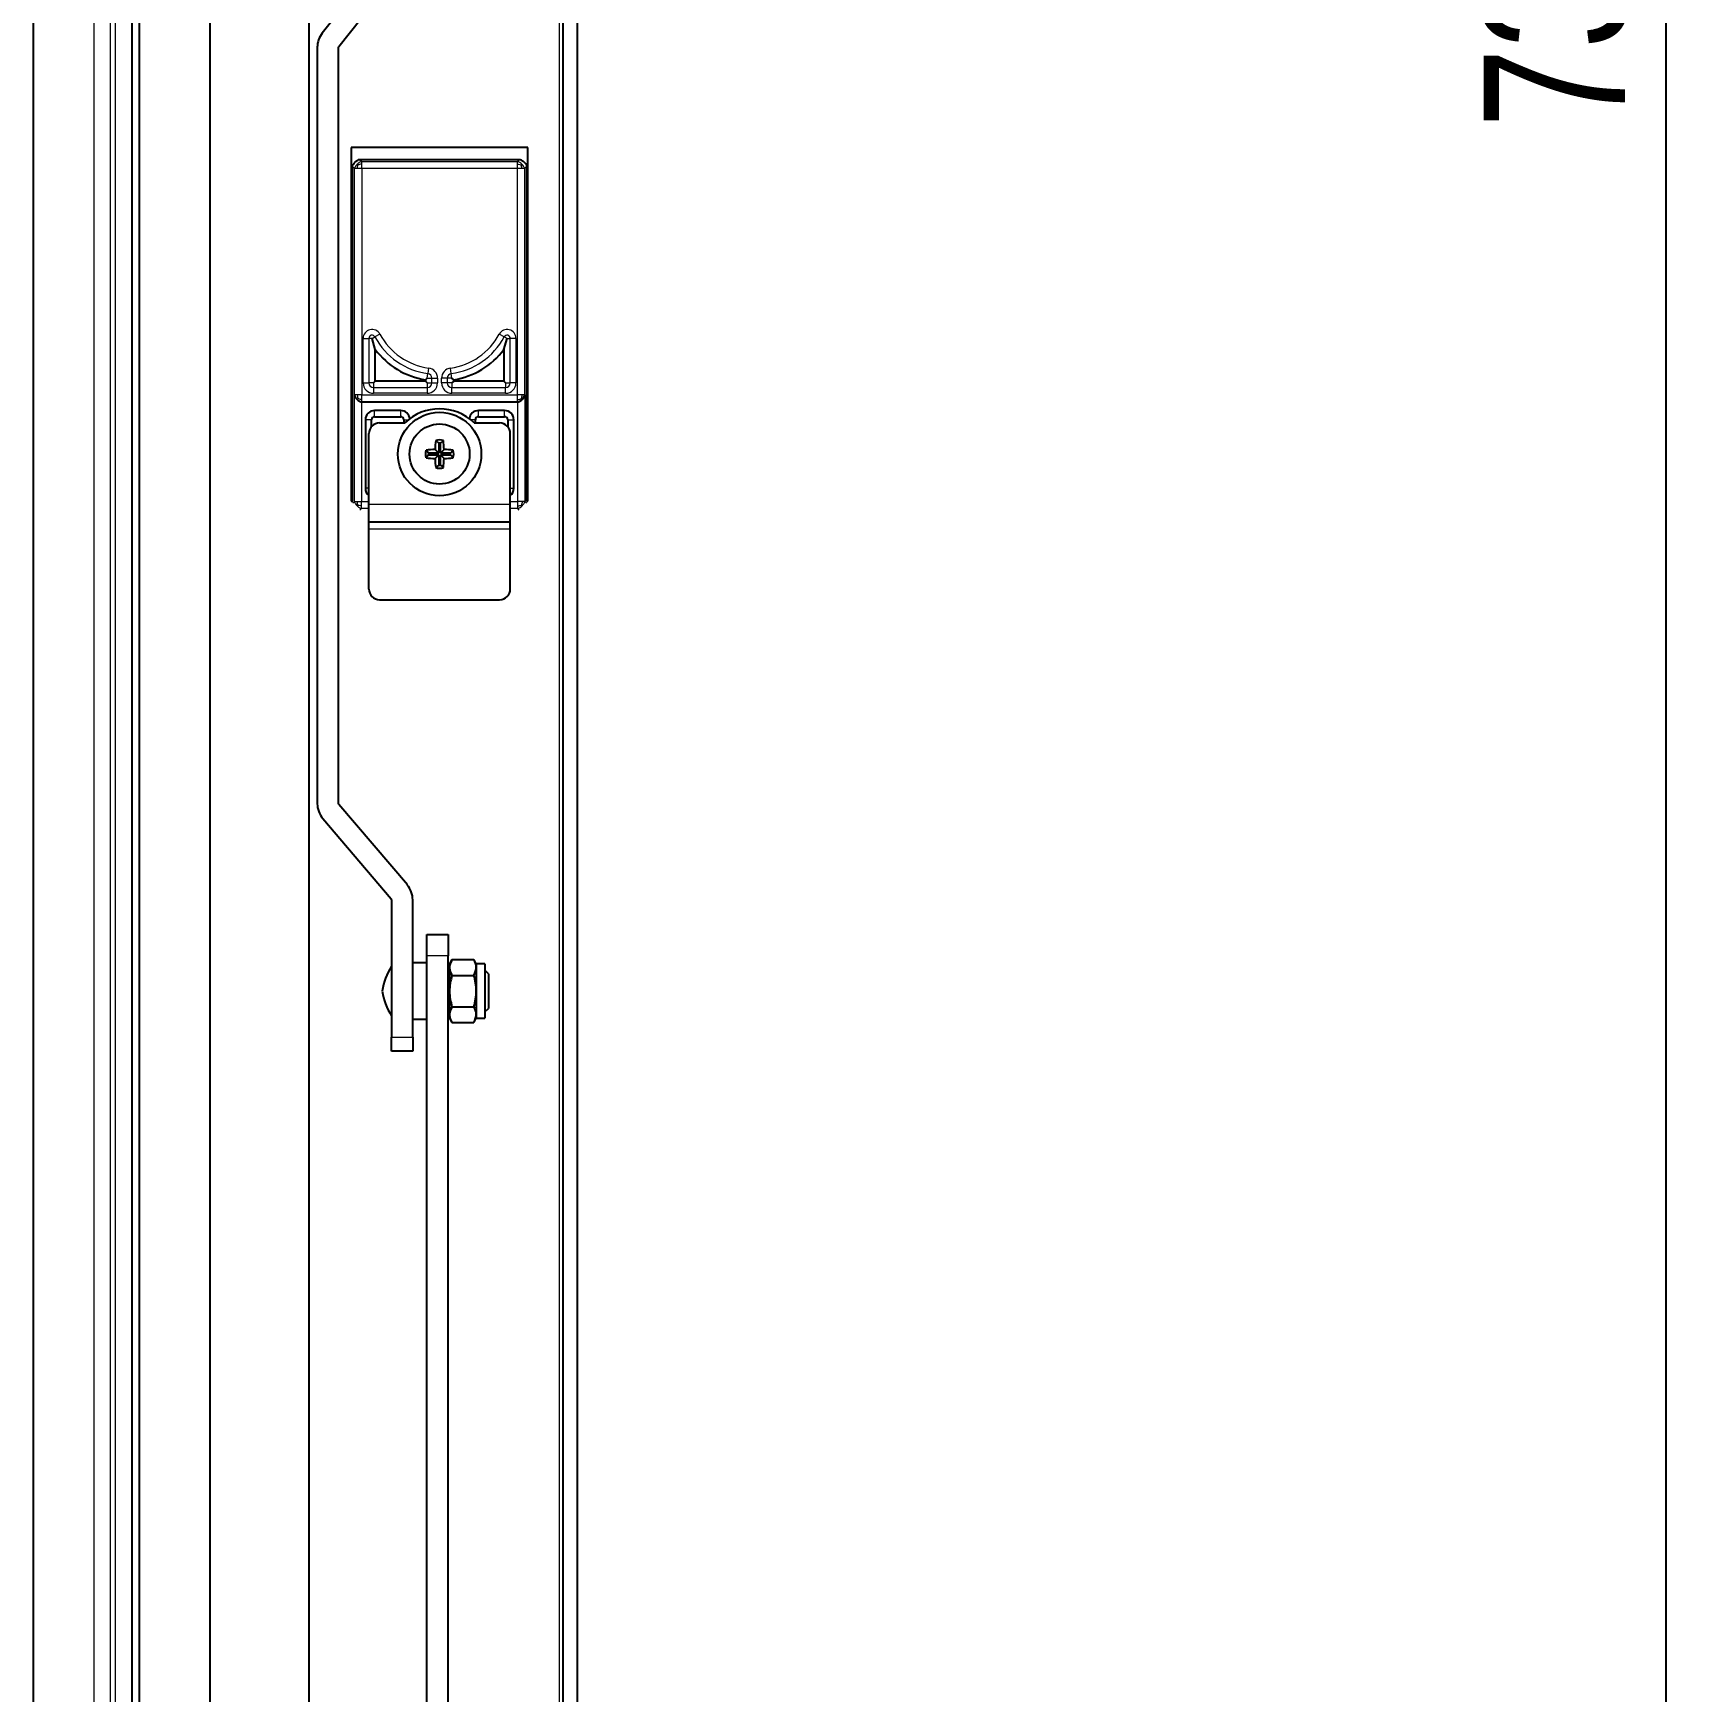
# Model space of a CAD drawing. Header units: millimetres. Extents: x -774 to 1984, y -501 to 869.
# Drawn here: x 1751.3 to 1983.8, y -28.7 to 205.9 of the extents above; entities that cross this region are included whole.
import ezdxf

# ---------------------------------------------------------------- set-up
doc = ezdxf.new("R2010")
doc.units = ezdxf.units.MM
doc.layers.add('FORMAT', color=7, linetype='Continuous')
doc.styles.add('SLDTEXTSTYLE0', font='TXT', dxfattribs={"width": 0.75})
doc.dimstyles.new('SLDDIMSTYLE0', dxfattribs={"dimtxt": 20, "dimasz": 10, "dimexe": 0, "dimexo": 0.0625, "dimgap": 5, "dimtad": 2, "dimdec": 1, "dimrnd": 1e-09, "dimzin": 12, "dimdsep": 46, "dimtxsty": 'SLDTEXTSTYLE0', "dimsah": 1, "dimcen": 0.09, "dimadec": 0, "dimazin": 3, "dimtfac": 1, "dimtofl": 0, "dimtmove": 0, "dimatfit": 3, "dimfxl": 0, "dimfrac": 2, "dimtolj": 1, "dimtzin": 12, "dimarcsym": 0})

# ---------------------------------------------------------------- blocks, each defined once
blk = doc.blocks.new('_D_8')
at = {"layer": 'FORMAT'}
for p, q in [((1820.31, 580.73), (1983.31, 580.73)), ((1982.31, 580.73), (1982.31, -151.27)), ((1820.31, -151.27), (1983.31, -151.27))]:
    blk.add_line(p, q, dxfattribs=at)
for points in [[(1982.31, 580.73), (1980.77, 570.73), (1983.85, 570.73)], [(1982.31, -151.27), (1983.85, -141.27), (1980.77, -141.27)]]:
    blk.add_solid(points, dxfattribs=at)
at = {"layer": 'FORMAT', "insert": (1956.53, 192.56), "char_height": 20, "attachment_point": 1, "rotation": 90, "style": 'SLDTEXTSTYLE0'}
blk.add_mtext('732', dxfattribs=at)

msp = doc.modelspace()

# ---------------------------------------------------------------- linework, layer by layer
at = {"color": 7, "linetype": 'Continuous', "lineweight": 25}
for p, q in [((1826.3, -262.77), (1826.3, 692.23)), ((1828.3, -262.77), (1828.3, 692.23)), ((1776.3, 659.23), (1776.3, -229.77)), ((1766.3, 629.73), (1766.3, -200.27)), ((1751.3, 614.73), (1751.3, -185.27)), ((1790.3, 559.73), (1790.3, -130.27)), ((1796.96, 211.87), (1792.2, 205.9)), ((1794.55, 204.03), (1799.3, 210)), ((1791.5, 203.91), (1791.5, 96.93)), ((1794.5, 96.93), (1794.5, 203.91)), ((1821.3, 189.73), (1796.3, 189.73)), ((1796.3, 189.73), (1796.3, 139.73)), ((1797.48, 188.05), (1820.12, 188.05)), ((1821.3, 139.73), (1821.3, 189.73)), ((1796.48, 139.73), (1796.48, 187.05)), ((1821.12, 187.05), (1821.12, 139.73)), ((1799.71, 161.17), (1799.25, 162.73)), ((1817.9, 161.17), (1818.35, 162.73)), ((1799.71, 156.68), (1799.71, 161.17)), ((1817.9, 161.17), (1817.9, 156.68)), ((1799.71, 156.68), (1799.45, 156.43)), ((1806.8, 156.68), (1799.71, 156.68)), ((1806.8, 156.88), (1807.05, 157.1)), ((1806.8, 156.88), (1806.8, 156.68)), ((1806.8, 156.68), (1807.05, 156.43)), ((1810.81, 156.88), (1810.55, 157.1)), ((1810.81, 156.68), (1810.55, 156.43)), ((1810.81, 156.68), (1810.81, 156.88)), ((1817.9, 156.68), (1810.81, 156.68)), ((1817.9, 156.68), (1818.15, 156.43)), ((1797.77, 153.73), (1797.75, 153.73)), ((1797.78, 153.73), (1797.77, 153.73)), ((1819.82, 153.73), (1797.78, 153.73)), ((1803.3, 152.53), (1799.6, 152.53)), ((1818, 152.53), (1814.3, 152.53)), ((1819.83, 153.73), (1819.82, 153.73)), ((1819.85, 153.73), (1819.83, 153.73)), ((1798.3, 151.23), (1798.3, 141.53)), ((1799.17, 150.26), (1799.17, 151.23)), ((1799.6, 151.66), (1803.3, 151.66)), ((1800.3, 150.78), (1803.9, 150.78)), ((1803.74, 151.23), (1803.74, 150.78)), ((1813.7, 150.78), (1817.3, 150.78)), ((1813.87, 150.78), (1813.87, 151.23)), ((1814.3, 151.66), (1818, 151.66)), ((1818.44, 151.23), (1818.44, 150.26)), ((1819.3, 141.53), (1819.3, 151.23)), ((1798.8, 139.28), (1798.8, 149.28)), ((1808.69, 147.94), (1808.26, 148.3)), ((1808.69, 147.94), (1808.69, 146.49)), ((1808.92, 147.94), (1809.35, 148.3)), ((1808.92, 146.49), (1808.92, 147.94)), ((1818.8, 139.28), (1818.8, 149.28)), ((1807.24, 146.49), (1806.88, 146.93)), ((1807.24, 146.26), (1806.88, 145.83)), ((1808.69, 146.49), (1807.24, 146.49)), ((1807.24, 146.26), (1808.69, 146.26)), ((1808.69, 146.49), (1808.17, 147.01)), ((1808.69, 146.26), (1808.17, 145.75)), ((1808.69, 146.26), (1808.69, 144.82)), ((1808.92, 146.49), (1809.43, 147.01)), ((1810.36, 146.49), (1808.92, 146.49)), ((1808.92, 144.82), (1808.92, 146.26)), ((1808.92, 146.26), (1809.43, 145.75)), ((1808.92, 146.26), (1810.36, 146.26)), ((1810.36, 146.49), (1810.72, 146.93)), ((1810.36, 146.26), (1810.72, 145.83)), ((1808.69, 144.82), (1808.26, 144.46)), ((1808.92, 144.82), (1809.35, 144.46)), ((1796.3, 139.73), (1796.52, 139.73)), ((1798.8, 136.78), (1798.8, 139.28)), ((1818.8, 136.78), (1818.8, 139.28)), ((1821.08, 139.73), (1821.3, 139.73)), ((1798.8, 136.78), (1818.8, 136.78)), ((1798.8, 135.78), (1798.8, 136.78)), ((1818.8, 135.78), (1818.8, 136.78)), ((1798.8, 127.28), (1798.8, 135.78)), ((1818.8, 127.28), (1818.8, 135.78)), ((1800.3, 125.78), (1817.3, 125.78)), ((1804.24, 85.43), (1794.55, 96.8)), ((1792.27, 94.85), (1801.95, 83.48)), ((1802, 83.35), (1802, 63.93)), ((1805, 63.93), (1805, 83.35)), ((1807, 78.43), (1810, 78.43)), ((1807, 75.43), (1807, 78.43)), ((1810, 78.43), (1810, 75.43)), ((1807, -119.27), (1807, 75.43)), ((1810, -119.27), (1810, 75.43)), ((1807, 74.43), (1805, 74.43)), ((1810.2, 73.38), (1810, 73.38)), ((1810.55, 74.88), (1810.2, 74.28)), ((1810.2, 74.28), (1810.2, 66.58)), ((1810.55, 74.88), (1813.66, 74.88)), ((1814, 74.28), (1813.66, 74.88)), ((1815.2, 74.28), (1814, 74.28)), ((1814, 74.28), (1814, 66.58)), ((1815.2, 74.28), (1815.2, 66.58)), ((1815.7, 72.88), (1815.2, 73.38)), ((1815.7, 72.88), (1815.7, 67.98)), ((1810.55, 72.65), (1813.66, 72.65)), ((1810.55, 68.2), (1813.66, 68.2)), ((1805, 66.43), (1807, 66.43)), ((1810, 67.48), (1810.2, 67.48)), ((1810.2, 66.58), (1810.55, 65.98)), ((1810.55, 65.98), (1813.66, 65.98)), ((1813.66, 65.98), (1814, 66.58)), ((1814, 66.58), (1815.2, 66.58)), ((1815.2, 67.48), (1815.7, 67.98)), ((1802, 61.93), (1802, 63.93)), ((1805, 63.93), (1805, 61.93)), ((1805, 61.93), (1802, 61.93))]:
    msp.add_line(p, q, dxfattribs=at)
at = {"color": 8, "linetype": 'Continuous', "lineweight": 18}
for p, q in [((1825.7, 689.63), (1825.7, -260.17)), ((1765.3, 628.73), (1765.3, -199.27)), ((1765.2, 628.63), (1765.2, -199.17)), ((1762.2, 625.63), (1762.2, -196.17)), ((1762.89, 626.32), (1762.89, -196.86)), ((1759.89, 623.32), (1759.89, -193.86)), ((1797.48, 188.05), (1797.78, 187.75)), ((1797.78, 187.75), (1819.82, 187.75)), ((1819.82, 187.75), (1820.12, 188.05)), ((1796.78, 186.75), (1796.48, 187.05)), ((1796.78, 154.73), (1796.78, 186.75)), ((1797.78, 186.75), (1797.78, 154.73)), ((1819.82, 186.75), (1797.78, 186.75)), ((1819.82, 154.73), (1819.82, 186.75)), ((1821.12, 187.05), (1820.82, 186.75)), ((1820.82, 186.75), (1820.82, 154.73)), ((1797.99, 156.43), (1797.99, 162.73)), ((1797.99, 162.73), (1798.79, 162.73)), ((1798.79, 162.73), (1798.79, 156.43)), ((1799.25, 162.73), (1798.79, 162.73)), ((1799.25, 162.73), (1799.66, 162.95)), ((1800.36, 163.32), (1799.66, 162.95)), ((1817.95, 162.95), (1817.24, 163.32)), ((1818.35, 162.73), (1817.95, 162.95)), ((1818.35, 162.73), (1818.81, 162.73)), ((1819.61, 162.73), (1818.81, 162.73)), ((1818.81, 156.43), (1818.81, 162.73)), ((1819.61, 162.73), (1819.61, 156.43)), ((1807.05, 157.1), (1807.14, 157.75)), ((1807.25, 158.54), (1807.14, 157.75)), ((1810.46, 157.75), (1810.35, 158.54)), ((1810.55, 157.1), (1810.46, 157.75)), ((1797.99, 156.43), (1798.79, 156.43)), ((1799.45, 156.43), (1798.79, 156.43)), ((1799.45, 156.43), (1799.45, 155.77)), ((1799.45, 155.77), (1799.45, 154.97)), ((1799.45, 155.77), (1807.05, 155.77)), ((1807.05, 154.97), (1799.45, 154.97)), ((1807.05, 157.1), (1807.71, 157.1)), ((1807.05, 156.43), (1807.05, 155.77)), ((1807.05, 156.43), (1807.71, 156.43)), ((1807.05, 155.77), (1807.05, 154.97)), ((1807.71, 157.1), (1808.51, 157.1)), ((1807.71, 156.43), (1807.71, 157.1)), ((1807.71, 156.43), (1808.51, 156.43)), ((1808.51, 157.1), (1808.51, 156.43)), ((1809.09, 156.43), (1809.09, 157.1)), ((1809.89, 157.1), (1809.09, 157.1)), ((1809.89, 156.43), (1809.09, 156.43)), ((1809.89, 157.1), (1809.89, 156.43)), ((1810.55, 157.1), (1809.89, 157.1)), ((1810.55, 156.43), (1809.89, 156.43)), ((1810.55, 156.43), (1810.55, 155.77)), ((1810.55, 154.97), (1810.55, 155.77)), ((1810.55, 155.77), (1818.15, 155.77)), ((1818.15, 154.97), (1810.55, 154.97)), ((1818.15, 156.43), (1818.15, 155.77)), ((1818.15, 156.43), (1818.81, 156.43)), ((1818.15, 154.97), (1818.15, 155.77)), ((1819.61, 156.43), (1818.81, 156.43)), ((1796.75, 154.73), (1796.78, 154.73)), ((1796.75, 139.68), (1796.75, 154.73)), ((1797.75, 153.73), (1797.75, 139.68)), ((1797.78, 154.73), (1819.82, 154.73)), ((1799.6, 151.66), (1799.6, 152.53)), ((1803.3, 151.66), (1803.3, 152.53)), ((1814.3, 151.66), (1814.3, 152.53)), ((1818, 151.66), (1818, 152.53)), ((1819.85, 139.68), (1819.85, 153.73)), ((1820.82, 154.73), (1820.85, 154.73)), ((1820.85, 154.73), (1820.85, 139.68)), ((1799.17, 151.23), (1798.3, 151.23)), ((1803.74, 151.23), (1804.41, 151.23)), ((1813.87, 151.23), (1813.19, 151.23)), ((1818.44, 151.23), (1819.3, 151.23)), ((1798.8, 141.53), (1798.3, 141.53)), ((1818.8, 141.53), (1819.3, 141.53)), ((1796.52, 139.45), (1796.75, 139.68)), ((1797.75, 138.68), (1797.52, 138.45)), ((1797.75, 139.68), (1798.8, 139.68)), ((1798.8, 138.68), (1797.75, 138.68)), ((1798.8, 139.28), (1818.8, 139.28)), ((1818.8, 139.68), (1819.85, 139.68)), ((1819.85, 138.68), (1818.8, 138.68)), ((1820.08, 138.45), (1819.85, 138.68)), ((1820.85, 139.68), (1821.08, 139.45)), ((1798.8, 135.78), (1818.8, 135.78)), ((1810, 75.43), (1807, 75.43)), ((1802, 63.93), (1805, 63.93))]:
    msp.add_line(p, q, dxfattribs=at)
at = {"color": 7, "linetype": 'Continuous', "lineweight": 25}
for radius in [5.9, 4.25]:
    msp.add_circle((1808.8, 146.38), radius, dxfattribs=at)
for centre, radius, start, end in [((1794.7, 203.91), 3.2, 141.4416, 180), ((1794.7, 203.91), 0.2, 141.4416, 180), ((1808.5, 167.7), 10.95, 216.5958, 261.061), ((1809.1, 167.7), 10.95, 278.939, 323.4042), ((1799.6, 151.23), 1.3, 90, 180), ((1803.3, 151.23), 1.3, 6.3593, 90), ((1808.8, 145.78), 7, 45.5847, 134.4153), ((1814.3, 151.23), 1.3, 90, 173.6407), ((1818, 151.23), 1.3, 0, 90), ((1800.3, 149.28), 1.5, 90, 180), ((1799.6, 151.23), 0.435, 90, 180), ((1803.3, 151.23), 0.435, 0, 90), ((1814.3, 151.23), 0.435, 90, 180), ((1817.3, 149.28), 1.5, 0, 90), ((1818, 151.23), 0.435, 0, 90), ((1826.88, 146.45), 18.72, 174.3168, 178.2751), ((1808.8, 146.38), 2, 74.1146, 105.8854), ((1808.8, 146.38), 1.56, 85.8165, 94.1835), ((1790.72, 146.45), 18.72, 1.7249, 5.6832), ((1808.8, 146.38), 2, 164.1146, 195.8854), ((1808.74, 128.3), 18.72, 91.7249, 95.6832), ((1808.74, 164.46), 18.72, 264.3168, 268.2751), ((1808.8, 146.38), 1.56, 175.8165, 184.1835), ((1826.88, 146.31), 18.72, 181.7249, 185.6832), ((1790.72, 146.31), 18.72, 354.3168, 358.2751), ((1808.87, 128.3), 18.72, 84.3168, 88.2751), ((1808.87, 164.46), 18.72, 271.7249, 275.6832), ((1808.8, 146.38), 1.56, 355.8165, 4.1835), ((1808.8, 146.38), 2, 344.1146, 15.8854), ((1808.8, 146.38), 2, 254.1146, 285.8854), ((1808.8, 146.38), 1.56, 265.8165, 274.1835), ((1799.6, 141.53), 1.3, 180, 232.0201), ((1818, 141.53), 1.3, 307.9799, 0), ((1800.3, 127.28), 1.5, 180, 270), ((1817.3, 127.28), 1.5, 270, 0), ((1794.7, 96.93), 3.2, 180, 220.4367), ((1794.7, 96.93), 0.2, 180, 220.4367), ((1801.8, 83.35), 3.2, 0, 40.4367), ((1801.8, 83.35), 0.2, 0, 40.4367), ((1808.64, 69.47), 8, 146.1291, 173.1181), ((1808.64, 71.39), 8, 186.8819, 213.8709)]:
    msp.add_arc(centre, radius, start, end, dxfattribs=at)
at = {"color": 8, "linetype": 'Continuous', "lineweight": 18}
for centre, radius, start, end in [((1799.25, 162.73), 1.26, 28.2631, 180), ((1799.25, 162.73), 0.46, 28.2631, 180), ((1808.5, 167.7), 10.04, 208.2631, 262.2213), ((1808.5, 167.7), 9.24, 208.2631, 262.2213), ((1809.1, 167.7), 9.24, 277.7787, 331.7369), ((1809.1, 167.7), 10.04, 277.7787, 331.7369), ((1818.35, 162.73), 1.26, 0, 151.7369), ((1818.35, 162.73), 0.46, 0, 151.7369), ((1807.05, 157.1), 0.66, 0, 82.2213), ((1807.05, 157.1), 1.46, 0, 82.2213), ((1810.55, 157.1), 1.46, 97.7787, 180), ((1810.55, 157.1), 0.66, 97.7787, 180), ((1799.45, 156.43), 1.46, 180, 270), ((1799.45, 156.43), 0.66, 180, 270), ((1807.05, 156.43), 1.46, 270, 0), ((1807.05, 156.43), 0.66, 270, 0), ((1810.55, 156.43), 1.46, 180, 270), ((1810.55, 156.43), 0.66, 180, 270), ((1818.15, 156.43), 1.46, 270, 0), ((1818.15, 156.43), 0.66, 270, 0)]:
    msp.add_arc(centre, radius, start, end, dxfattribs=at)
at = {"color": 7, "linetype": 'Continuous', "lineweight": 25}
for points, knots in [([(1796.48, 187.05), (1796.49, 187.07), (1796.5, 187.2), (1796.63, 187.42), (1796.84, 187.68), (1797.08, 187.89), (1797.28, 187.99), (1797.39, 188.04), (1797.46, 188.04), (1797.48, 188.05)], [0, 0, 0, 0, 0.0566974, 0.2503517, 0.4998638, 0.7488693, 0.8744535, 0.9435148, 1, 1, 1, 1]), ([(1820.12, 188.05), (1820.15, 188.04), (1820.27, 188.03), (1820.49, 187.9), (1820.76, 187.69), (1820.96, 187.45), (1821.07, 187.25), (1821.11, 187.14), (1821.12, 187.07), (1821.12, 187.05)], [0, 0, 0, 0, 0.056697, 0.250352, 0.499864, 0.748869, 0.874453, 0.943515, 1, 1, 1, 1]), ([(1796.75, 154.73), (1796.77, 154.68), (1796.81, 154.47), (1797.04, 154.18), (1797.31, 153.93), (1797.52, 153.8), (1797.65, 153.75), (1797.72, 153.73), (1797.75, 153.73)], [0, 0, 0, 0, 0.125207, 0.499639, 0.74848, 0.874099, 0.946251, 1, 1, 1, 1]), ([(1819.82, 153.73), (1819.85, 153.73), (1819.91, 153.74), (1820.03, 153.78), (1820.22, 153.89), (1820.36, 154.01), (1820.45, 154.1)], [0, 0, 0, 0, 0.124863, 0.249962, 0.500073, 1, 1, 1, 1]), ([(1819.85, 153.73), (1819.88, 153.73), (1820.03, 153.76), (1820.26, 153.91), (1820.52, 154.14), (1820.71, 154.37), (1820.82, 154.57), (1820.84, 154.68), (1820.85, 154.73)], [0, 0, 0, 0, 0.053741, 0.2506254, 0.4994286, 0.749504, 0.8748127, 1, 1, 1, 1]), ([(1810.55, 74.88), (1810.37, 74.48), (1810.03, 73.74), (1810.38, 73), (1810.55, 72.65)], [0, 0, 0, 0, 0.534707, 1, 1, 1, 1]), ([(1813.66, 72.65), (1813.83, 73.05), (1814.17, 73.79), (1813.82, 74.53), (1813.66, 74.88)], [0, 0, 0, 0, 0.534707, 1, 1, 1, 1]), ([(1810.55, 72.65), (1810.37, 71.9), (1810.03, 70.41), (1810.38, 68.93), (1810.55, 68.2)], [0, 0, 0, 0, 0.508481, 1, 1, 1, 1]), ([(1813.66, 68.2), (1813.83, 68.96), (1814.17, 70.44), (1813.83, 71.92), (1813.66, 72.65)], [0, 0, 0, 0, 0.508481, 1, 1, 1, 1]), ([(1810.55, 68.2), (1810.37, 67.81), (1810.03, 67.06), (1810.38, 66.32), (1810.55, 65.98)], [0, 0, 0, 0, 0.534707, 1, 1, 1, 1]), ([(1813.66, 65.98), (1813.83, 66.38), (1814.17, 67.12), (1813.82, 67.86), (1813.66, 68.2)], [0, 0, 0, 0, 0.534707, 1, 1, 1, 1])]:
    msp.add_open_spline(points, degree=3, knots=knots, dxfattribs=at)
at = {"color": 8, "linetype": 'Continuous', "lineweight": 18}
for points, knots in [([(1797.78, 187.75), (1797.75, 187.74), (1797.69, 187.74), (1797.58, 187.69), (1797.38, 187.59), (1797.25, 187.46), (1797.15, 187.38)], [0, 0, 0, 0, 0.124863, 0.249962, 0.500073, 1, 1, 1, 1]), ([(1797.78, 187.37), (1797.78, 187.46), (1797.78, 187.58), (1797.78, 187.69), (1797.78, 187.73), (1797.78, 187.74), (1797.78, 187.75)], [0, 0, 0, 0, 0.499933, 0.750044, 0.87514, 1, 1, 1, 1]), ([(1819.82, 187.37), (1819.82, 187.48), (1819.82, 187.62), (1819.82, 187.73), (1819.82, 187.74), (1819.82, 187.75)], [0, 0, 0, 0, 0.633094, 0.851999, 1, 1, 1, 1]), ([(1820.45, 187.38), (1820.36, 187.46), (1820.22, 187.59), (1820.03, 187.69), (1819.91, 187.74), (1819.85, 187.74), (1819.82, 187.75)], [0, 0, 0, 0, 0.4999316, 0.750046, 0.8751428, 1, 1, 1, 1]), ([(1797.15, 187.38), (1797.07, 187.28), (1796.94, 187.15), (1796.84, 186.96), (1796.79, 186.84), (1796.79, 186.78), (1796.78, 186.75)], [0, 0, 0, 0, 0.499932, 0.750046, 0.875143, 1, 1, 1, 1]), ([(1797.16, 186.75), (1797.05, 186.75), (1796.91, 186.75), (1796.8, 186.75), (1796.79, 186.75), (1796.78, 186.75)], [0, 0, 0, 0, 0.633094, 0.851999, 1, 1, 1, 1]), ([(1797.15, 187.38), (1797.16, 187.37), (1797.17, 187.36), (1797.24, 187.29), (1797.26, 187.27)], [0, 0, 0, 0, 0.584601, 1, 1, 1, 1]), ([(1797.16, 186.75), (1797.16, 186.85), (1797.17, 187.04), (1797.24, 187.2), (1797.26, 187.27)], [0, 0, 0, 0, 0.584782, 1, 1, 1, 1]), ([(1797.78, 186.75), (1797.75, 186.75), (1797.66, 186.75), (1797.43, 186.75), (1797.28, 186.75), (1797.16, 186.75)], [0, 0, 0, 0, 0.148001, 0.366906, 1, 1, 1, 1]), ([(1797.78, 187.37), (1797.68, 187.37), (1797.49, 187.36), (1797.33, 187.29), (1797.26, 187.27)], [0, 0, 0, 0, 0.584782, 1, 1, 1, 1]), ([(1797.78, 186.75), (1797.78, 186.78), (1797.78, 186.84), (1797.78, 186.95), (1797.78, 187.14), (1797.78, 187.28), (1797.78, 187.37)], [0, 0, 0, 0, 0.124527, 0.250035, 0.500121, 1, 1, 1, 1]), ([(1819.82, 186.75), (1819.82, 186.78), (1819.82, 186.87), (1819.82, 187.1), (1819.82, 187.26), (1819.82, 187.37)], [0, 0, 0, 0, 0.148001, 0.3669064, 1, 1, 1, 1]), ([(1819.82, 187.37), (1819.93, 187.37), (1820.11, 187.36), (1820.27, 187.29), (1820.34, 187.27)], [0, 0, 0, 0, 0.584782, 1, 1, 1, 1]), ([(1820.45, 186.75), (1820.33, 186.75), (1820.17, 186.75), (1819.94, 186.75), (1819.86, 186.75), (1819.82, 186.75)], [0, 0, 0, 0, 0.633094, 0.851999, 1, 1, 1, 1]), ([(1820.45, 187.38), (1820.44, 187.37), (1820.43, 187.36), (1820.37, 187.29), (1820.34, 187.27)], [0, 0, 0, 0, 0.584601, 1, 1, 1, 1]), ([(1820.45, 186.75), (1820.44, 186.85), (1820.43, 187.04), (1820.37, 187.2), (1820.34, 187.27)], [0, 0, 0, 0, 0.584782, 1, 1, 1, 1]), ([(1820.82, 186.75), (1820.82, 186.78), (1820.81, 186.84), (1820.76, 186.96), (1820.66, 187.15), (1820.53, 187.28), (1820.45, 187.38)], [0, 0, 0, 0, 0.124863, 0.249962, 0.500073, 1, 1, 1, 1]), ([(1820.82, 186.75), (1820.81, 186.75), (1820.8, 186.75), (1820.69, 186.75), (1820.55, 186.75), (1820.45, 186.75)], [0, 0, 0, 0, 0.148001, 0.366906, 1, 1, 1, 1]), ([(1797.16, 154.73), (1797.07, 154.73), (1796.95, 154.73), (1796.84, 154.73), (1796.79, 154.73), (1796.79, 154.73), (1796.78, 154.73)], [0, 0, 0, 0, 0.49988, 0.749964, 0.875473, 1, 1, 1, 1]), ([(1797.15, 154.1), (1797.05, 154.22), (1796.91, 154.37), (1796.8, 154.6), (1796.79, 154.69), (1796.78, 154.73)], [0, 0, 0, 0, 0.633497, 0.852215, 1, 1, 1, 1]), ([(1797.15, 154.1), (1797.16, 154.1), (1797.17, 154.11), (1797.23, 154.18), (1797.26, 154.2)], [0, 0, 0, 0, 0.5850478, 1, 1, 1, 1]), ([(1797.78, 153.73), (1797.75, 153.73), (1797.66, 153.74), (1797.43, 153.85), (1797.27, 153.99), (1797.15, 154.1)], [0, 0, 0, 0, 0.147785, 0.366503, 1, 1, 1, 1]), ([(1797.78, 154.73), (1797.75, 154.73), (1797.69, 154.73), (1797.58, 154.73), (1797.39, 154.73), (1797.25, 154.73), (1797.16, 154.73)], [0, 0, 0, 0, 0.124527, 0.250035, 0.500121, 1, 1, 1, 1]), ([(1797.16, 154.73), (1797.16, 154.62), (1797.17, 154.43), (1797.24, 154.27), (1797.26, 154.2)], [0, 0, 0, 0, 0.585225, 1, 1, 1, 1]), ([(1797.78, 154.1), (1797.68, 154.1), (1797.49, 154.11), (1797.33, 154.18), (1797.26, 154.2)], [0, 0, 0, 0, 0.585048, 1, 1, 1, 1]), ([(1797.78, 154.1), (1797.78, 154.19), (1797.78, 154.33), (1797.78, 154.52), (1797.78, 154.64), (1797.78, 154.7), (1797.78, 154.73)], [0, 0, 0, 0, 0.4998775, 0.7499648, 0.8754836, 1, 1, 1, 1]), ([(1797.78, 153.73), (1797.78, 153.73), (1797.78, 153.74), (1797.78, 153.78), (1797.78, 153.89), (1797.78, 154.01), (1797.78, 154.1)], [0, 0, 0, 0, 0.124863, 0.249962, 0.500073, 1, 1, 1, 1]), ([(1819.82, 154.1), (1819.82, 154.22), (1819.82, 154.37), (1819.82, 154.6), (1819.82, 154.69), (1819.82, 154.73)], [0, 0, 0, 0, 0.633497, 0.852215, 1, 1, 1, 1]), ([(1820.45, 154.73), (1820.35, 154.73), (1820.22, 154.73), (1820.03, 154.73), (1819.91, 154.73), (1819.85, 154.73), (1819.82, 154.73)], [0, 0, 0, 0, 0.49988, 0.749964, 0.875473, 1, 1, 1, 1]), ([(1819.82, 154.1), (1819.93, 154.1), (1820.11, 154.11), (1820.27, 154.18), (1820.34, 154.2)], [0, 0, 0, 0, 0.585048, 1, 1, 1, 1]), ([(1819.82, 153.73), (1819.82, 153.73), (1819.82, 153.74), (1819.82, 153.85), (1819.82, 153.99), (1819.82, 154.1)], [0, 0, 0, 0, 0.147785, 0.366503, 1, 1, 1, 1]), ([(1820.45, 154.73), (1820.44, 154.62), (1820.43, 154.43), (1820.37, 154.27), (1820.34, 154.2)], [0, 0, 0, 0, 0.585225, 1, 1, 1, 1]), ([(1820.45, 154.1), (1820.44, 154.1), (1820.43, 154.11), (1820.37, 154.18), (1820.34, 154.2)], [0, 0, 0, 0, 0.585048, 1, 1, 1, 1]), ([(1820.82, 154.73), (1820.82, 154.73), (1820.81, 154.73), (1820.76, 154.73), (1820.66, 154.73), (1820.53, 154.73), (1820.45, 154.73)], [0, 0, 0, 0, 0.124527, 0.250035, 0.500121, 1, 1, 1, 1]), ([(1820.45, 154.1), (1820.53, 154.19), (1820.66, 154.33), (1820.76, 154.52), (1820.81, 154.64), (1820.82, 154.7), (1820.82, 154.73)], [0, 0, 0, 0, 0.4998775, 0.7499648, 0.8754836, 1, 1, 1, 1]), ([(1796.75, 139.68), (1796.76, 139.68), (1796.77, 139.68), (1796.88, 139.68), (1797.02, 139.68), (1797.13, 139.68)], [0, 0, 0, 0, 0.148001, 0.366906, 1, 1, 1, 1]), ([(1796.75, 139.68), (1796.76, 139.65), (1796.76, 139.59), (1796.81, 139.47), (1796.91, 139.28), (1797.04, 139.14), (1797.12, 139.05)], [0, 0, 0, 0, 0.124863, 0.249962, 0.500073, 1, 1, 1, 1]), ([(1797.12, 139.05), (1797.13, 139.06), (1797.14, 139.07), (1797.21, 139.13), (1797.23, 139.16)], [0, 0, 0, 0, 0.584601, 1, 1, 1, 1]), ([(1797.12, 139.05), (1797.22, 138.97), (1797.35, 138.84), (1797.55, 138.74), (1797.66, 138.69), (1797.72, 138.68), (1797.75, 138.68)], [0, 0, 0, 0, 0.499931, 0.750045, 0.875142, 1, 1, 1, 1]), ([(1797.13, 139.68), (1797.25, 139.68), (1797.4, 139.68), (1797.63, 139.68), (1797.72, 139.68), (1797.75, 139.68)], [0, 0, 0, 0, 0.633094, 0.851999, 1, 1, 1, 1]), ([(1797.13, 139.68), (1797.13, 139.57), (1797.14, 139.39), (1797.21, 139.23), (1797.23, 139.16)], [0, 0, 0, 0, 0.584782, 1, 1, 1, 1]), ([(1797.75, 139.05), (1797.65, 139.06), (1797.46, 139.07), (1797.3, 139.13), (1797.23, 139.16)], [0, 0, 0, 0, 0.584782, 1, 1, 1, 1]), ([(1797.75, 139.05), (1797.75, 139.15), (1797.75, 139.28), (1797.75, 139.47), (1797.75, 139.59), (1797.75, 139.65), (1797.75, 139.68)], [0, 0, 0, 0, 0.49988, 0.749964, 0.875473, 1, 1, 1, 1]), ([(1797.75, 138.68), (1797.75, 138.69), (1797.75, 138.69), (1797.75, 138.74), (1797.75, 138.84), (1797.75, 138.97), (1797.75, 139.05)], [0, 0, 0, 0, 0.124859, 0.249955, 0.500068, 1, 1, 1, 1]), ([(1820.48, 139.68), (1820.38, 139.68), (1820.25, 139.68), (1820.06, 139.68), (1819.94, 139.68), (1819.88, 139.68), (1819.85, 139.68)], [0, 0, 0, 0, 0.49988, 0.749964, 0.875473, 1, 1, 1, 1]), ([(1819.85, 139.05), (1819.85, 139.17), (1819.85, 139.33), (1819.85, 139.56), (1819.85, 139.65), (1819.85, 139.68)], [0, 0, 0, 0, 0.6330936, 0.851999, 1, 1, 1, 1]), ([(1819.85, 139.05), (1819.96, 139.06), (1820.14, 139.07), (1820.3, 139.13), (1820.37, 139.16)], [0, 0, 0, 0, 0.584782, 1, 1, 1, 1]), ([(1819.85, 138.68), (1819.85, 138.69), (1819.85, 138.7), (1819.85, 138.81), (1819.85, 138.95), (1819.85, 139.05)], [0, 0, 0, 0, 0.148001, 0.366906, 1, 1, 1, 1]), ([(1819.85, 138.68), (1819.88, 138.68), (1819.94, 138.69), (1820.06, 138.74), (1820.25, 138.84), (1820.39, 138.97), (1820.48, 139.05)], [0, 0, 0, 0, 0.124863, 0.249962, 0.500073, 1, 1, 1, 1]), ([(1820.48, 139.68), (1820.47, 139.57), (1820.46, 139.39), (1820.4, 139.23), (1820.37, 139.16)], [0, 0, 0, 0, 0.5847816, 1, 1, 1, 1]), ([(1820.48, 139.05), (1820.47, 139.06), (1820.46, 139.07), (1820.4, 139.13), (1820.37, 139.16)], [0, 0, 0, 0, 0.584601, 1, 1, 1, 1]), ([(1820.85, 139.68), (1820.84, 139.68), (1820.84, 139.68), (1820.79, 139.68), (1820.69, 139.68), (1820.56, 139.68), (1820.48, 139.68)], [0, 0, 0, 0, 0.124859, 0.249955, 0.500068, 1, 1, 1, 1]), ([(1820.48, 139.05), (1820.56, 139.14), (1820.69, 139.28), (1820.79, 139.47), (1820.84, 139.59), (1820.85, 139.65), (1820.85, 139.68)], [0, 0, 0, 0, 0.4999316, 0.750046, 0.8751428, 1, 1, 1, 1])]:
    msp.add_open_spline(points, degree=3, knots=knots, dxfattribs=at)

# ---------------------------------------------------------------- dimensions: what is measured, and where the dimension line sits
at = {"layer": 'FORMAT'}
dim = msp.add_linear_dim(base=(1982.31, -151.27), p1=(1820.3, 580.73), p2=(1820.3, -151.27), angle=90, dimstyle='SLDDIMSTYLE0', dxfattribs=at)
dim.commit()
dim.dimension.update_dxf_attribs({"geometry": '_D_8', "text_midpoint": (1982.31, 214.73), "dimtype": 160})

doc.saveas('drawing.dxf')
